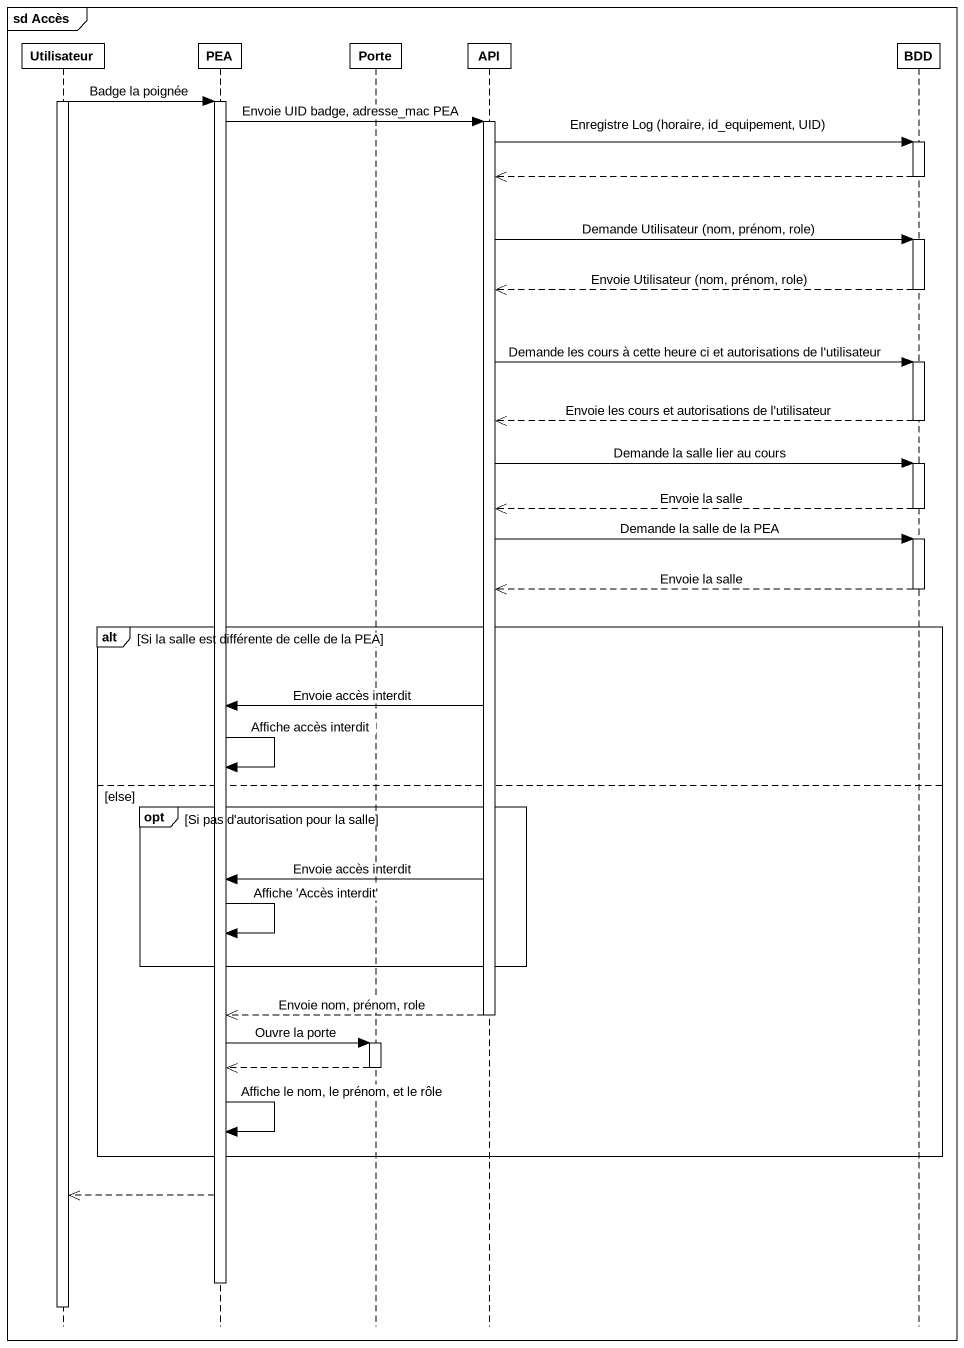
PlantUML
@startuml
mainframe sd Accès
hide footbox
participant Utilisateur
participant PEA
participant Porte
participant API
participant BDD

activate Utilisateur
Utilisateur -> PEA : Badge la poignée
activate PEA
PEA -> API : Envoie UID badge, adresse_mac PEA
activate API
API -> BDD : Enregistre Log (horaire, id_equipement, UID)
activate BDD
BDD -->> API
deactivate BDD
API -> BDD : Demande Utilisateur (nom, prénom, role)
activate BDD
BDD -->> API : Envoie Utilisateur (nom, prénom, role)
deactivate BDD
API -> BDD : Demande les cours à cette heure ci et autorisations de l'utilisateur
activate BDD
BDD -->> API : Envoie les cours et autorisations de l'utilisateur
deactivate BDD
API -> BDD : Demande la salle lier au cours
activate BDD
BDD -->> API : Envoie la salle
deactivate BDD
API -> BDD : Demande la salle de la PEA
activate BDD
BDD -->> API : Envoie la salle
deactivate BDD
alt Si la salle est différente de celle de la PEA
  API -> PEA : Envoie accès interdit
  PEA -> PEA : Affiche accès interdit
else else
  opt Si pas d'autorisation pour la salle
    API -> PEA : Envoie accès interdit
    PEA -> PEA : Affiche 'Accès interdit'
  end
  API -->> PEA : Envoie nom, prénom, role
  deactivate API
  PEA -> Porte : Ouvre la porte
  activate Porte
  Porte -->> PEA
  deactivate Porte
  PEA -> PEA : Affiche le nom, le prénom, et le rôle
end
PEA -->> Utilisateur
deactivate PEA
deactivate Utilisateur
@enduml
